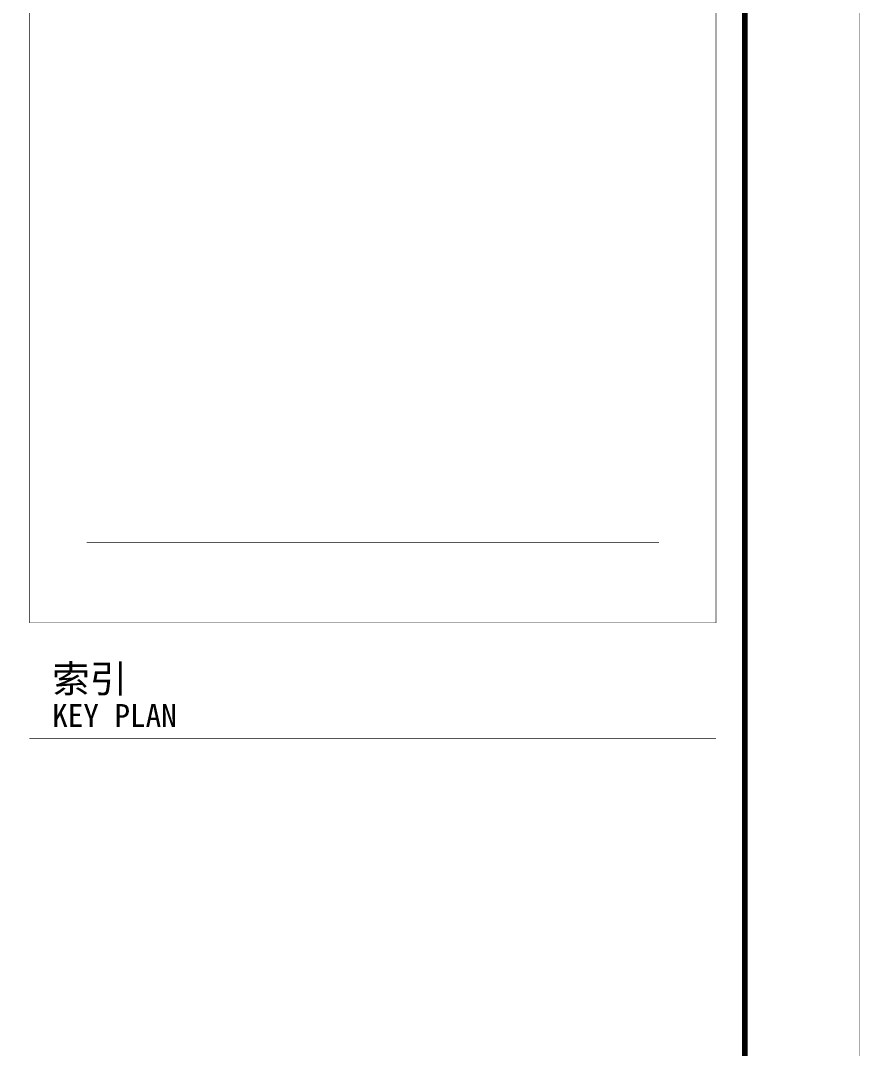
# Model space of a CAD drawing. Extents: x -415214 to 475089, y -207485 to 163917.
# Drawn here: x 467760 to 475089, y -220 to 8757 of the extents above; entities that cross this region are included whole.
import ezdxf
from ezdxf.enums import TextEntityAlignment as Align

# ---------------------------------------------------------------- set-up
doc = ezdxf.new("R2010")
doc.units = 0
doc.header["$LTSCALE"] = 800
doc.layers.get('0').update_dxf_attribs({"linetype": 'CONTINUOUS'})
doc.styles.add('图签信息$0$华文细黑', font='STXIHEI.TTF', dxfattribs={"height": 10})

# ---------------------------------------------------------------- blocks, each defined once
blk = doc.blocks.new('图签信息')
at = {"const_width": 0.5}
blk.add_lwpolyline([(-65, 0), (0, 0), (0, 500.5), (-65, 500.5)], close=True, dxfattribs=at)
at = {"const_width": 0.05}
for points in [[(-62.5, 404.916), (-62.5, 227.827)], [(-62.5, 227.827), (-2.5, 227.827), (-2.5, 404.916)], [(-57.5, 234.854), (-7.5, 234.854)], [(-62.5, 227.827), (-2.5, 227.827)], [(-62.5, 217.736), (-2.5, 217.736)]]:
    blk.add_lwpolyline(points, dxfattribs=at)
at = {"style": '图签信息$0$华文细黑'}
for s, height, p in [('索引', 2.4, (-60.5, 224.137)), ('KEY PLAN', 2, (-60.5, 220.736))]:
    blk.add_text(s, height=height, dxfattribs=at).set_placement(p, align=Align.TOP_LEFT)
blk = doc.blocks.new('图签-A1')
at = {"color": 2}
blk.add_blockref('图签信息', (0, 0), dxfattribs=at)
blk = doc.blocks.new('图框-A1')
at = {"const_width": 0.05}
blk.add_lwpolyline([(0, 0), (841, 0), (841, 594), (0, 594)], close=True, dxfattribs=at)
blk = doc.blocks.new('104 13#平面_t3')
at = {"xscale": 100, "yscale": 100, "zscale": 100}
for name, p in [('图框-A1', (-10634.5, -20285.2)), ('图签-A1', (72465.5, -19285.2))]:
    blk.add_blockref(name, p, dxfattribs=at)

msp = doc.modelspace()

# ---------------------------------------------------------------- block references
msp.add_blockref('104 13#平面_t3', (401620.6, 0))

doc.saveas('drawing.dxf')
